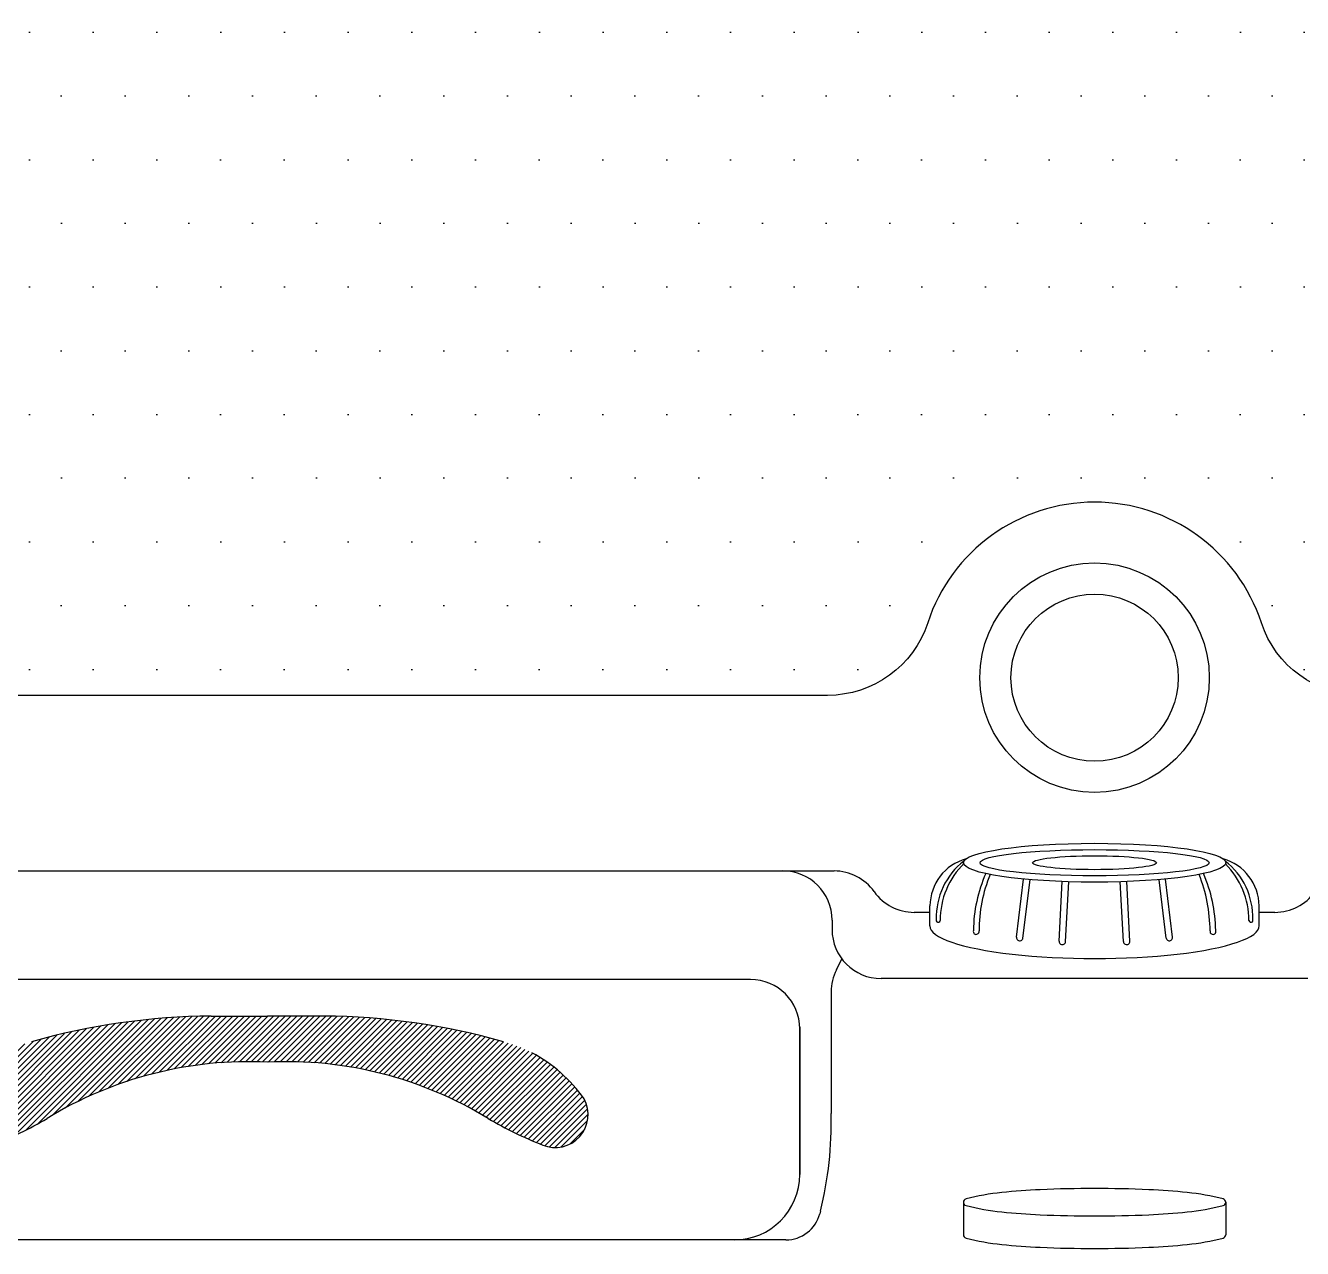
# Model space of a CAD drawing. Header units: millimetres. Extents: x -1239.9 to -1238.1, y 2229.05 to 2230.08.
# Drawn here: x -1239.0772 to -1238.7591, y 2229.2582 to 2229.563 of the extents above; entities that cross this region are included whole.
import ezdxf

# ---------------------------------------------------------------- set-up
doc = ezdxf.new("R2010")
doc.units = ezdxf.units.MM
doc.layers.add('dim1', color=1, linetype='Continuous')
doc.layers.add('jacuzzi', color=1, linetype='Continuous')

msp = doc.modelspace()

# ---------------------------------------------------------------- hatches: boundary and pattern name
at = {"layer": 'dim1'}
h = msp.add_hatch(dxfattribs=at)
h.set_pattern_fill('DOTS', color=256, scale=0.01, style=0)
h.set_pattern_definition([(0, (7.90502655008072, -10.40117875503756), (0.0079375, 0.015875), [0, -0.015875])])
edge = h.paths.add_edge_path()
edge.add_arc((-1238.877415793745, 2229.422315170475), 0.02625000000030032, 270.0000000009926, 341.80384775902434, ccw=False)
edge.add_line((-1238.877415793744, 2229.396065170475), (-1239.638047897897, 2229.396065170476))
edge.add_arc((-1239.638047897902, 2229.42231517047), 0.02624999999443389, 193.3149405461226, 270.0000000109183, ccw=False)
edge.add_arc((-1238.171353356212, 2229.655686840676), 1.51132310727829, 171.1030319861864, 189.1149431737136, ccw=False)
edge.add_arc((-1239.638914653245, 2229.883522123865), 0.02625000000027051, 90.00000000049619, 167.0042123278728, ccw=False)
edge.add_line((-1239.638914653245, 2229.909772123865), (-1238.359159963194, 2229.909772123865))
edge.add_arc((-1238.359159963194, 2229.883522123865), 0.02625000000034561, 12.995787672127278, 89.99999999950381, ccw=False)
edge.add_arc((-1239.826721260227, 2229.655686840676), 1.511323107278417, -9.114943173730524, 8.896968013795288, ccw=False)
edge.add_arc((-1238.360026718538, 2229.42231517047), 0.02624999999429627, 269.999999989578, 346.6850594539917, ccw=False)
edge.add_line((-1238.360026718543, 2229.396065170476), (-1238.744416770306, 2229.396065170475))
edge.add_arc((-1238.744416770306, 2229.422315170475), 0.02625000000034561, 198.1961522409757, 269.99999999900746, ccw=False)
edge.add_arc((-1238.810916282025, 2229.400456191976), 0.04374999999963652, 18.19615224134761, 161.8038477586524)
at = {"layer": 'jacuzzi'}
h = msp.add_hatch(dxfattribs=at)
h.set_pattern_fill('ANSI31', color=256, scale=0.00819, style=0)
h.set_pattern_definition([(45, (-1241.387932312354, 2233.86847994434), (-0.000723900567239728, 0.000723900567239728), [])])
h.paths.add_polyline_path([(-1238.961967319592, 2229.290637739647, 0.04001454400635211), (-1238.948109387734, 2229.283915683265, 0.6938377762801112), (-1238.938071960545, 2229.295520642473, 0.1177673447023705), (-1238.951054531297, 2229.307021990094, 0.05198146975727225), (-1238.958124944463, 2229.309738046908, 0.06775724557069143), (-1239.002859718489, 2229.316144275326), (-1239.016908486382, 2229.316144275326), (-1239.030957254276, 2229.316144275326, 0.06775724556755786), (-1239.0756920283, 2229.309738046908, 0.05198146975716889), (-1239.082762441466, 2229.307021990094, 0.1177673447022115), (-1239.095745012218, 2229.295520642473, 0.6938377762794881), (-1239.085707585029, 2229.283915683265, 0.04001454400627522), (-1239.071849653171, 2229.290637739647, -0.1502414616671139), (-1239.016908486381, 2229.304678275326, -0.1502414616665997)])

# ---------------------------------------------------------------- linework, layer by layer
for p, q in [((-1239.656636350557, 2229.352315170475), (-1238.875811153831, 2229.352315170475)), ((-1238.830333985529, 2229.335798692707), (-1238.828610468102, 2229.35028125365)), ((-1238.828761826815, 2229.335599639446), (-1238.82697712676, 2229.350134854961)), ((-1238.819727088013, 2229.334810652033), (-1238.818967564642, 2229.349657833656)), ((-1238.81811232644, 2229.334725169971), (-1238.817332628802, 2229.349602687169)), ((-1238.803720297447, 2229.334725169971), (-1238.804499982629, 2229.349602449498)), ((-1238.802105535874, 2229.334810652033), (-1238.802865043815, 2229.349657532036)), ((-1238.793070797072, 2229.335599639446), (-1238.794855415584, 2229.350134190858)), ((-1238.791498638357, 2229.335798692707), (-1238.793222065685, 2229.350280496551)), ((-1238.851953841861, 2229.338610666759), (-1238.851910147306, 2229.343617566818)), ((-1238.851953782025, 2229.338610666759), (-1238.85191008747, 2229.343617566818)), ((-1238.769878782025, 2229.338610666759), (-1238.76992247658, 2229.343617566818)), ((-1238.876310086297, 2229.340065170475), (-1238.876310086297, 2229.337747302731)), ((-1238.851924290692, 2229.341996895315), (-1238.855832948692, 2229.341996895315)), ((-1238.765999615359, 2229.341996895315), (-1238.769908333194, 2229.341996895315)), ((-1238.875235517642, 2229.327652359066), (-1238.873864127278, 2229.330402693794)), ((-1238.896596829529, 2229.325239614914), (-1239.162370641553, 2229.325239614914)), ((-1238.757772477754, 2229.325497302731), (-1238.864060086297, 2229.325497302731)), ((-1238.876522693022, 2229.322186192548), (-1238.876522693022, 2229.291909938752)), ((-1239.030957254276, 2229.316144275326), (-1239.016908486382, 2229.316144275326)), ((-1239.002859718487, 2229.316144275326), (-1239.016908486382, 2229.316144275326)), ((-1238.884346829529, 2229.313456281581), (-1238.884346829529, 2229.276706281581)), ((-1238.884346829529, 2229.276706281581), (-1238.884346829529, 2229.312989614914)), ((-1238.843582948692, 2229.269767757469), (-1238.843582948692, 2229.261660475129)), ((-1238.778249615358, 2229.269767757469), (-1238.778249615358, 2229.261660475129)), ((-1238.8791715012, 2229.267573537878), (-1238.879346718609, 2229.266904898312)), ((-1238.887810922912, 2229.260372948247), (-1239.656636350557, 2229.260372948247))]:
    msp.add_line(p, q, dxfattribs=at)
msp.add_lwpolyline([(-1238.852478476849, 2229.414118053538, -0.3239737262617539), (-1238.877415793744, 2229.396065170475), (-1239.638047897897, 2229.396065170476, -0.3476746003683302), (-1239.663592267748, 2229.416269703671, -0.07875400131325334), (-1239.664492301504, 2229.889425208615, -0.3492362547395363), (-1239.638914653245, 2229.909772123865), (-1238.359159963194, 2229.909772123865, -0.3492362547395365), (-1238.333582314935, 2229.889425208615, -0.0787540013132535), (-1238.334482348691, 2229.416269703671, -0.3476746003683301), (-1238.360026718543, 2229.396065170476), (-1238.744416770306, 2229.396065170475, -0.3239737262617538), (-1238.769354087201, 2229.414118053538, 0.7239304508376303)], format="xyb", close=True, dxfattribs=at)
for radius in [0.02858333333333513, 0.02082500000000131]:
    msp.add_circle((-1238.810916282025, 2229.400456191974), radius, dxfattribs=at)
for centre, radius, start, end in [((-1238.839660553913, 2229.343510666758), 0.01225000000000077, 105.4908648958023, 179.5000000005538), ((-1238.782172010138, 2229.343510666758), 0.01225000000000077, 0.4999999994462028, 74.44718064533087), ((-1238.888560086297, 2229.340065170475), 0.01225, 0, 90), ((-1238.875811153831, 2229.340065170475), 0.01225, 35.36941109988769, 90), ((-1238.83251309329, 2229.340701884526), 0.01783200442472061, 127.8314211310694, 181.6455678366019), ((-1238.829506825687, 2229.340020955166), 0.01986693131776959, 134.3309302406183, 180.2321146462111), ((-1238.789319530596, 2229.340701884526), 0.01783200442472061, 358.3544321633981, 52.10820052678339), ((-1238.792325798199, 2229.340020955166), 0.01986693131776959, 359.7678853537889, 45.07390580389721), ((-1238.805181547239, 2229.337124407184), 0.0359075733957927, 156.1373309960753, 179.4440408265831), ((-1238.801023960841, 2229.337121059401), 0.03867348069404773, 158.286280877886, 179.643950998535), ((-1238.820808663045, 2229.337121059401), 0.03867348069404773, 0.3560490014650214, 21.71139901046425), ((-1238.816651076647, 2229.337124407184), 0.0359075733957927, 0.5559591734169318, 23.85986118227035), ((-1238.855832948692, 2229.354246895315), 0.01225000000000077, 215.3694110998877, 270), ((-1238.765999615359, 2229.354246895315), 0.01225000000000077, 270, 324.6305889001123), ((-1238.849871373994, 2229.340004411039), 0.0005018697549583264, 158.320428975943, 352.6804351494789), ((-1238.771961249892, 2229.340004411039), 0.0005018697549583264, 187.3195648505211, 21.67957102405699), ((-1238.864060086297, 2229.337747302731), 0.01225000000000077, 180, 270), ((-1238.840407326696, 2229.337226613102), 0.0007232985338552446, 160.0987201942275, 10.73855023702511), ((-1238.78142529719, 2229.337226613102), 0.0007232985338552446, 169.2614497629748, 19.90127980577251), ((-1238.829551322837, 2229.335672180638), 0.0007928216655868031, 170.8179506735214, 354.7502375748961), ((-1238.818920160711, 2229.334759344646), 0.0008085568122230749, 176.3618225484221, 357.577599925115), ((-1238.802912463176, 2229.334759344646), 0.0008085568122230749, 182.422400074885, 3.638177451577813), ((-1238.792281301049, 2229.335672180638), 0.0007928216655868031, 185.2497624251039, 9.182049326478587), ((-1238.864272693022, 2229.322186192548), 0.01225000000014451, 153.4979302639172, 180), ((-1238.864272693023, 2229.322186192548), 0.01225000000000077, 153.4979302639172, 180), ((-1238.896596829529, 2229.312989614914), 0.01225000000000077, 0, 90), ((-1238.896596829529, 2229.312989614914), 0.01225000000000077, 0, 90), ((-1239.029796466971, 2229.148643622453), 0.1675046749799996, 90.39705605773699, 105.9021736193424), ((-1239.004020505792, 2229.148643622453), 0.1675046749800005, 74.0978263806576, 89.60294394226304), ((-1239.021543153544, 2229.208300171636), 0.0964894761647593, 87.24685950978682, 121.4240412417374), ((-1239.01227381922, 2229.208300171636), 0.09648947616466377, 58.57595875826264, 92.75314049021317), ((-1238.968640025787, 2229.274093762107), 0.03732985152464448, 35.02877988996944, 61.89531788566163), ((-1238.945259122595, 2229.291593709615), 0.00819, 247.6064214257384, 28.65137899286395), ((-1238.968995075216, 2229.289662412742), 0.09249969103592409, 346.1843065382294, 1.392290367057382), ((-1239.120708956148, 2229.373718675142), 0.09638295145053304, 291.4659840454617, 300.4594805592226), ((-1238.913108016615, 2229.373718675142), 0.09638295145053304, 239.5405194407774, 248.5340159545383), ((-1238.900680162863, 2229.276706281581), 0.01633333333333413, 270, 0), ((-1238.817603443108, 2229.115175624425), 0.1578620299289926, 92.47919308059677, 95.96736919249307), ((-1238.810916282025, 2228.960727405479), 0.3124549484570716, 90, 92.47919308059677), ((-1238.810916282025, 2228.960727405478), 0.3124549484573153, 87.52080691940324, 90), ((-1238.804229120942, 2229.115175624425), 0.1578620299291743, 84.03263080750692, 87.52080691940324), ((-1238.842725796496, 2229.269767757469), 0.0008571521955383127, 104.1631152879084, 180), ((-1238.842725796496, 2229.269767757469), 0.0008571521955383723, 180, 255.8368847120916), ((-1238.827424869892, 2229.209134977478), 0.06339076207386056, 95.96736919249307, 104.1631152879084), ((-1238.794407694158, 2229.209134977478), 0.0633907620735987, 75.83688471209157, 84.03263080750692), ((-1238.779106767554, 2229.269767757469), 0.0008571521955335442, 0, 75.83688471209157), ((-1238.779106767554, 2229.269767757469), 0.0008571521955333235, 284.1631152879085, 0), ((-1238.887810922912, 2229.269122948247), 0.008749999999999999, 270, 345.3157868522893), ((-1238.827424869892, 2229.33040053746), 0.06339076207387744, 255.8368847120916, 264.032630807507), ((-1238.817603443108, 2229.424359890513), 0.1578620299287744, 264.032630807507, 267.5208069194032), ((-1238.810916282025, 2229.578808109459), 0.3124549484565605, 267.5208069194032, 270), ((-1238.810916282025, 2229.578808109459), 0.3124549484564507, 270, 272.4791930805968), ((-1238.804229120942, 2229.424359890513), 0.1578620299286069, 272.4791930805968, 275.9673691924931), ((-1238.794407694158, 2229.33040053746), 0.06339076207373594, 275.9673691924931, 284.1631152879085), ((-1238.842725796496, 2229.261660475129), 0.0008571521955383723, 180, 255.8368847120916), ((-1238.827424869892, 2229.322293255121), 0.06339076207387744, 255.8368847120916, 264.032630807507), ((-1238.794407694158, 2229.32229325512), 0.06339076207373594, 275.9673691924931, 284.1631152879085), ((-1238.779106767554, 2229.261660475129), 0.0008571521955333235, 284.1631152879085, 0), ((-1238.817603443108, 2229.416252608173), 0.1578620299287744, 264.032630807507, 267.5208069194032), ((-1238.810916282025, 2229.570700827119), 0.3124549484565605, 267.5208069194032, 270), ((-1238.810916282025, 2229.570700827119), 0.3124549484564507, 270, 272.4791930805968), ((-1238.804229120942, 2229.416252608173), 0.1578620299286069, 272.4791930805968, 275.9673691924931)]:
    msp.add_arc(centre, radius, start, end, dxfattribs=at)
for major_axis, ratio in [((-0.03266666666666872, 8.000761511640033e-18), 0.148400406937398), ((-0.02852541216800978, 1.746620049317347e-18), 0.1143745729800755), ((-0.01543872989803645, 9.453183364041493e-19), 0.112343880361296)]:
    msp.add_ellipse((-1238.81091230822, 2229.354355881999), major_axis=major_axis, ratio=ratio, dxfattribs=at)
msp.add_ellipse((-1238.810916282025, 2229.338610666759), major_axis=(-0.04103750000002673, 7.27512010720688e-12), ratio=0.1983072681999166, start_param=-0.002011348236761412, end_param=3.145053853635695, dxfattribs=at)

doc.saveas('drawing.dxf')
